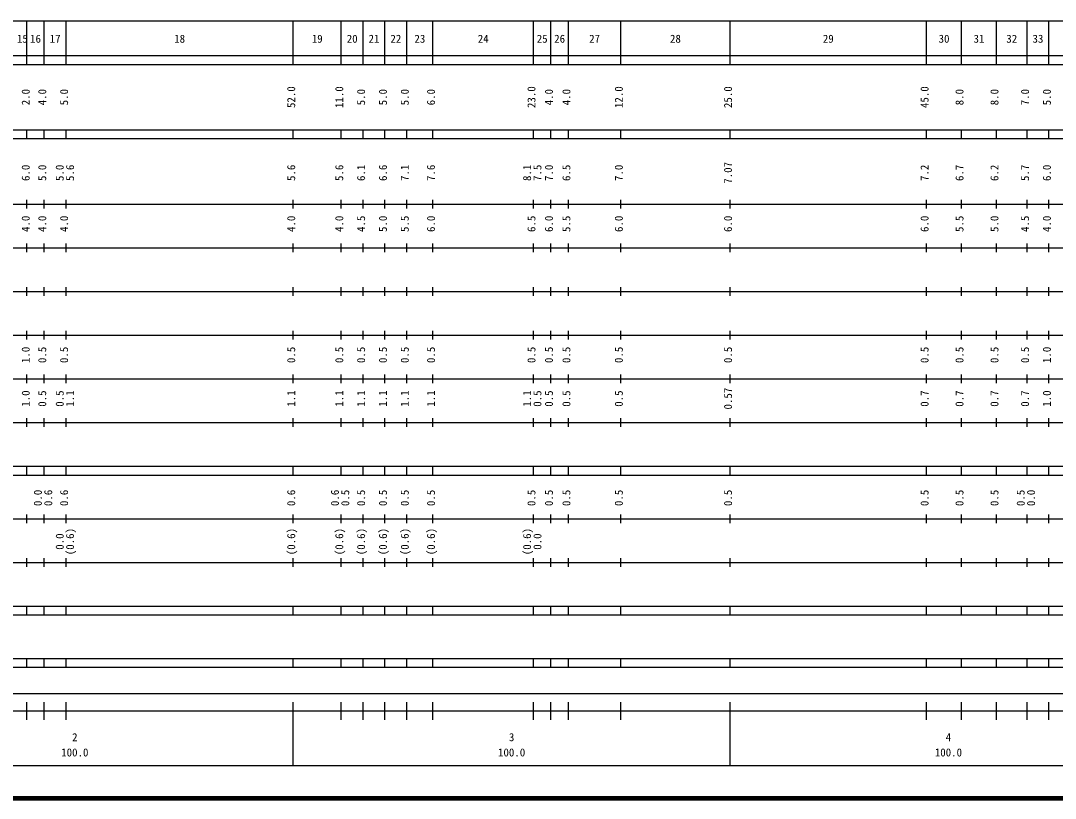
# Model space of a CAD drawing. Units: millimetres, scale not verified. Extents: x 40000 to 680000, y 20000 to 380000.
# Drawn here: x 205610 to 442472, y 20000 to 198000 of the extents above; entities that cross this region are included whole.
import ezdxf
from ezdxf.enums import TextEntityAlignment as Align

# ---------------------------------------------------------------- set-up
doc = ezdxf.new("R2010")
doc.units = ezdxf.units.MM
doc.header["$LTSCALE"] = 1000
doc.layers.add('M-TTL', color=2, linetype='Continuous', lineweight=140)
doc.layers.add('M-TTL-BAND', color=7, linetype='Continuous', lineweight=25)
doc.styles.add('ＭＳ ゴシック', font='')
doc.styles.get('ＭＳ ゴシック').set_extended_font_data('MS Gothic')

msp = doc.modelspace()

# ---------------------------------------------------------------- linework, layer by layer
at = {"layer": 'M-TTL'}
msp.add_line((40000, 20000), (680000, 20000), dxfattribs=at)
at = {"layer": 'M-TTL-BAND'}
for p, q in [((68000, 198000), (579000, 198000)), ((207000, 188000), (207000, 198000)), ((211000, 188000), (211000, 198000)), ((216000, 188000), (216000, 198000)), ((268000, 188000), (268000, 198000)), ((279000, 188000), (279000, 198000)), ((284000, 188000), (284000, 198000)), ((289000, 188000), (289000, 198000)), ((294000, 188000), (294000, 198000)), ((300000, 188000), (300000, 198000)), ((323000, 188000), (323000, 198000)), ((327000, 188000), (327000, 198000)), ((331000, 188000), (331000, 198000)), ((343000, 188000), (343000, 198000)), ((368000, 188000), (368000, 198000)), ((413000, 188000), (413000, 198000)), ((421000, 188000), (421000, 198000)), ((429000, 188000), (429000, 198000)), ((436000, 188000), (436000, 198000)), ((441000, 188000), (441000, 198000)), ((40000, 190000), (579000, 190000)), ((40000, 188000), (579000, 188000)), ((40000, 173000), (579000, 173000)), ((207000, 171000), (207000, 173000)), ((211000, 171000), (211000, 173000)), ((216000, 171000), (216000, 173000)), ((268000, 171000), (268000, 173000)), ((279000, 171000), (279000, 173000)), ((284000, 171000), (284000, 173000)), ((289000, 171000), (289000, 173000)), ((294000, 171000), (294000, 173000)), ((300000, 171000), (300000, 173000)), ((323000, 171000), (323000, 173000)), ((327000, 171000), (327000, 173000)), ((331000, 171000), (331000, 173000)), ((343000, 171000), (343000, 173000)), ((368000, 171000), (368000, 173000)), ((413000, 171000), (413000, 173000)), ((421000, 171000), (421000, 173000)), ((429000, 171000), (429000, 173000)), ((436000, 171000), (436000, 173000)), ((441000, 171000), (441000, 173000)), ((40000, 171000), (579000, 171000)), ((207000, 155000), (207000, 157000)), ((211000, 155000), (211000, 157000)), ((216000, 155000), (216000, 157000)), ((268000, 155000), (268000, 157000)), ((279000, 155000), (279000, 157000)), ((284000, 155000), (284000, 157000)), ((289000, 155000), (289000, 157000)), ((294000, 155000), (294000, 157000)), ((300000, 155000), (300000, 157000)), ((323000, 155000), (323000, 157000)), ((327000, 155000), (327000, 157000)), ((331000, 155000), (331000, 157000)), ((343000, 155000), (343000, 157000)), ((368000, 155000), (368000, 157000)), ((413000, 155000), (413000, 157000)), ((421000, 155000), (421000, 157000)), ((429000, 155000), (429000, 157000)), ((436000, 155000), (436000, 157000)), ((441000, 155000), (441000, 157000)), ((40000, 156000), (579000, 156000)), ((207000, 145000), (207000, 147000)), ((211000, 145000), (211000, 147000)), ((216000, 145000), (216000, 147000)), ((268000, 145000), (268000, 147000)), ((279000, 145000), (279000, 147000)), ((284000, 145000), (284000, 147000)), ((289000, 145000), (289000, 147000)), ((294000, 145000), (294000, 147000)), ((300000, 145000), (300000, 147000)), ((323000, 145000), (323000, 147000)), ((327000, 145000), (327000, 147000)), ((331000, 145000), (331000, 147000)), ((343000, 145000), (343000, 147000)), ((368000, 145000), (368000, 147000)), ((413000, 145000), (413000, 147000)), ((421000, 145000), (421000, 147000)), ((429000, 145000), (429000, 147000)), ((436000, 145000), (436000, 147000)), ((441000, 145000), (441000, 147000)), ((46000, 146000), (579000, 146000)), ((52000, 136000), (579000, 136000)), ((207000, 135000), (207000, 137000)), ((211000, 135000), (211000, 137000)), ((216000, 135000), (216000, 137000)), ((268000, 135000), (268000, 137000)), ((279000, 135000), (279000, 137000)), ((284000, 135000), (284000, 137000)), ((289000, 135000), (289000, 137000)), ((294000, 135000), (294000, 137000)), ((300000, 135000), (300000, 137000)), ((323000, 135000), (323000, 137000)), ((327000, 135000), (327000, 137000)), ((331000, 135000), (331000, 137000)), ((343000, 135000), (343000, 137000)), ((368000, 135000), (368000, 137000)), ((413000, 135000), (413000, 137000)), ((421000, 135000), (421000, 137000)), ((429000, 135000), (429000, 137000)), ((436000, 135000), (436000, 137000)), ((441000, 135000), (441000, 137000)), ((46000, 126000), (579000, 126000)), ((207000, 125000), (207000, 127000)), ((211000, 125000), (211000, 127000)), ((216000, 125000), (216000, 127000)), ((268000, 125000), (268000, 127000)), ((279000, 125000), (279000, 127000)), ((284000, 125000), (284000, 127000)), ((289000, 125000), (289000, 127000)), ((294000, 125000), (294000, 127000)), ((300000, 125000), (300000, 127000)), ((323000, 125000), (323000, 127000)), ((327000, 125000), (327000, 127000)), ((331000, 125000), (331000, 127000)), ((343000, 125000), (343000, 127000)), ((368000, 125000), (368000, 127000)), ((413000, 125000), (413000, 127000)), ((421000, 125000), (421000, 127000)), ((429000, 125000), (429000, 127000)), ((436000, 125000), (436000, 127000)), ((441000, 125000), (441000, 127000)), ((207000, 115000), (207000, 117000)), ((211000, 115000), (211000, 117000)), ((216000, 115000), (216000, 117000)), ((268000, 115000), (268000, 117000)), ((279000, 115000), (279000, 117000)), ((284000, 115000), (284000, 117000)), ((289000, 115000), (289000, 117000)), ((294000, 115000), (294000, 117000)), ((300000, 115000), (300000, 117000)), ((323000, 115000), (323000, 117000)), ((327000, 115000), (327000, 117000)), ((331000, 115000), (331000, 117000)), ((343000, 115000), (343000, 117000)), ((368000, 115000), (368000, 117000)), ((413000, 115000), (413000, 117000)), ((421000, 115000), (421000, 117000)), ((429000, 115000), (429000, 117000)), ((436000, 115000), (436000, 117000)), ((441000, 115000), (441000, 117000)), ((52000, 116000), (579000, 116000)), ((207000, 105000), (207000, 107000)), ((211000, 105000), (211000, 107000)), ((216000, 105000), (216000, 107000)), ((268000, 105000), (268000, 107000)), ((279000, 105000), (279000, 107000)), ((284000, 105000), (284000, 107000)), ((289000, 105000), (289000, 107000)), ((294000, 105000), (294000, 107000)), ((300000, 105000), (300000, 107000)), ((323000, 105000), (323000, 107000)), ((327000, 105000), (327000, 107000)), ((331000, 105000), (331000, 107000)), ((343000, 105000), (343000, 107000)), ((368000, 105000), (368000, 107000)), ((413000, 105000), (413000, 107000)), ((421000, 105000), (421000, 107000)), ((429000, 105000), (429000, 107000)), ((436000, 105000), (436000, 107000)), ((441000, 105000), (441000, 107000)), ((46000, 106000), (579000, 106000)), ((40000, 96000), (579000, 96000)), ((207000, 94000), (207000, 96000)), ((211000, 94000), (211000, 96000)), ((216000, 94000), (216000, 96000)), ((268000, 94000), (268000, 96000)), ((279000, 94000), (279000, 96000)), ((284000, 94000), (284000, 96000)), ((289000, 94000), (289000, 96000)), ((294000, 94000), (294000, 96000)), ((300000, 94000), (300000, 96000)), ((323000, 94000), (323000, 96000)), ((327000, 94000), (327000, 96000)), ((331000, 94000), (331000, 96000)), ((343000, 94000), (343000, 96000)), ((368000, 94000), (368000, 96000)), ((413000, 94000), (413000, 96000)), ((421000, 94000), (421000, 96000)), ((429000, 94000), (429000, 96000)), ((436000, 94000), (436000, 96000)), ((441000, 94000), (441000, 96000)), ((40000, 94000), (579000, 94000)), ((49000, 84000), (579000, 84000)), ((207000, 83000), (207000, 85000)), ((211000, 83000), (211000, 85000)), ((216000, 83000), (216000, 85000)), ((268000, 83000), (268000, 85000)), ((279000, 83000), (279000, 85000)), ((284000, 83000), (284000, 85000)), ((289000, 83000), (289000, 85000)), ((294000, 83000), (294000, 85000)), ((300000, 83000), (300000, 85000)), ((323000, 83000), (323000, 85000)), ((327000, 83000), (327000, 85000)), ((331000, 83000), (331000, 85000)), ((343000, 83000), (343000, 85000)), ((368000, 83000), (368000, 85000)), ((413000, 83000), (413000, 85000)), ((421000, 83000), (421000, 85000)), ((429000, 83000), (429000, 85000)), ((436000, 83000), (436000, 85000)), ((441000, 83000), (441000, 85000)), ((40000, 74000), (579000, 74000)), ((207000, 73000), (207000, 75000)), ((211000, 73000), (211000, 75000)), ((216000, 73000), (216000, 75000)), ((268000, 73000), (268000, 75000)), ((279000, 73000), (279000, 75000)), ((284000, 73000), (284000, 75000)), ((289000, 73000), (289000, 75000)), ((294000, 73000), (294000, 75000)), ((300000, 73000), (300000, 75000)), ((323000, 73000), (323000, 75000)), ((327000, 73000), (327000, 75000)), ((331000, 73000), (331000, 75000)), ((343000, 73000), (343000, 75000)), ((368000, 73000), (368000, 75000)), ((413000, 73000), (413000, 75000)), ((421000, 73000), (421000, 75000)), ((429000, 73000), (429000, 75000)), ((436000, 73000), (436000, 75000)), ((441000, 73000), (441000, 75000)), ((40000, 64000), (579000, 64000)), ((207000, 62000), (207000, 64000)), ((211000, 62000), (211000, 64000)), ((216000, 62000), (216000, 64000)), ((268000, 62000), (268000, 64000)), ((279000, 62000), (279000, 64000)), ((284000, 62000), (284000, 64000)), ((289000, 62000), (289000, 64000)), ((294000, 62000), (294000, 64000)), ((300000, 62000), (300000, 64000)), ((323000, 62000), (323000, 64000)), ((327000, 62000), (327000, 64000)), ((331000, 62000), (331000, 64000)), ((343000, 62000), (343000, 64000)), ((368000, 62000), (368000, 64000)), ((413000, 62000), (413000, 64000)), ((421000, 62000), (421000, 64000)), ((429000, 62000), (429000, 64000)), ((436000, 62000), (436000, 64000)), ((441000, 62000), (441000, 64000)), ((40000, 62000), (579000, 62000)), ((40000, 52000), (579000, 52000)), ((40000, 50000), (579000, 50000)), ((207000, 50000), (207000, 52000)), ((211000, 50000), (211000, 52000)), ((216000, 50000), (216000, 52000)), ((268000, 50000), (268000, 52000)), ((279000, 50000), (279000, 52000)), ((284000, 50000), (284000, 52000)), ((289000, 50000), (289000, 52000)), ((294000, 50000), (294000, 52000)), ((300000, 50000), (300000, 52000)), ((323000, 50000), (323000, 52000)), ((327000, 50000), (327000, 52000)), ((331000, 50000), (331000, 52000)), ((343000, 50000), (343000, 52000)), ((368000, 50000), (368000, 52000)), ((413000, 50000), (413000, 52000)), ((421000, 50000), (421000, 52000)), ((429000, 50000), (429000, 52000)), ((436000, 50000), (436000, 52000)), ((441000, 50000), (441000, 52000)), ((71000, 44000), (565000, 44000)), ((207000, 38000), (207000, 42000)), ((211000, 38000), (211000, 42000)), ((216000, 38000), (216000, 42000)), ((268000, 27500), (268000, 42000)), ((279000, 38000), (279000, 42000)), ((284000, 38000), (284000, 42000)), ((289000, 38000), (289000, 42000)), ((294000, 38000), (294000, 42000)), ((300000, 38000), (300000, 42000)), ((323000, 38000), (323000, 42000)), ((327000, 38000), (327000, 42000)), ((331000, 38000), (331000, 42000)), ((343000, 38000), (343000, 42000)), ((368000, 27500), (368000, 42000)), ((413000, 38000), (413000, 42000)), ((421000, 38000), (421000, 42000)), ((429000, 38000), (429000, 42000)), ((436000, 38000), (436000, 42000)), ((441000, 38000), (441000, 42000)), ((40000, 40000), (579000, 40000)), ((68000, 27500), (579000, 27500))]:
    msp.add_line(p, q, dxfattribs=at)

# ---------------------------------------------------------------- texts
at = {"layer": 'M-TTL-BAND', "style": 'ＭＳ ゴシック'}
for s, p in [('15', (206000, 192405)), ('16', (209000, 192405)), ('17', (213500, 192405)), ('18', (242000, 192405)), ('19', (273500, 192405)), ('20', (281500, 192405)), ('21', (286500, 192405)), ('22', (291500, 192405)), ('23', (297000, 192405)), ('24', (311500, 192405)), ('25', (325000, 192405)), ('26', (329000, 192405)), ('27', (337000, 192405)), ('28', (355500, 192405)), ('29', (390500, 192405)), ('30', (417000, 192405)), ('31', (425000, 192405)), ('32', (432500, 192405)), ('33', (438500, 192405)), ('2', (218000, 32523)), ('3', (318000, 32523)), ('4', (418000, 32523)), ('100.0', (218000, 29033)), ('100.0', (318000, 29033)), ('100.0', (418000, 29033))]:
    msp.add_text(s, height=1833, dxfattribs=at).set_placement(p, align=Align.BOTTOM_CENTER)
for s, p in [('52.0', (269000, 180500)), ('11.0', (280000, 180500)), ('23.0', (324000, 180500)), ('12.0', (344000, 180500)), ('25.0', (369000, 180500)), ('45.0', (414000, 180500)), ('2.0', (208213, 180500)), ('4.0', (212000, 180500)), ('5.0', (217000, 180500)), ('5.0', (285000, 180500)), ('5.0', (290000, 180500)), ('5.0', (295000, 180500)), ('6.0', (301000, 180500)), ('4.0', (328000, 180500)), ('4.0', (332000, 180500)), ('8.0', (422000, 180500)), ('8.0', (430000, 180500)), ('7.0', (437000, 180500)), ('5.0', (442000, 180500)), ('6.0', (208213, 163174)), ('5.0', (212000, 163174)), ('5.0', (216000, 163174)), ('5.6', (218370, 163174)), ('5.6', (269000, 163174)), ('5.6', (280000, 163174)), ('6.1', (285000, 163174)), ('6.6', (290000, 163174)), ('7.1', (295000, 163174)), ('7.6', (301000, 163174)), ('8.1', (323000, 163174)), ('7.5', (325370, 163174)), ('7.0', (328000, 163174)), ('6.5', (332000, 163174)), ('7.0', (344000, 163174)), ('7.07', (369000, 163174)), ('7.2', (414000, 163174)), ('6.7', (422000, 163174)), ('6.2', (430000, 163174)), ('5.7', (437000, 163174)), ('6.0', (442000, 163174)), ('4.0', (208213, 151500)), ('4.0', (212000, 151500)), ('4.0', (217000, 151500)), ('4.0', (269000, 151500)), ('4.0', (280000, 151500)), ('4.5', (285000, 151500)), ('5.0', (290000, 151500)), ('5.5', (295000, 151500)), ('6.0', (301000, 151500)), ('6.5', (324000, 151500)), ('6.0', (328000, 151500)), ('5.5', (332000, 151500)), ('6.0', (344000, 151500)), ('6.0', (369000, 151500)), ('6.0', (414000, 151500)), ('5.5', (422000, 151500)), ('5.0', (430000, 151500)), ('4.5', (437000, 151500)), ('4.0', (442000, 151500)), ('1.0', (208213, 121500)), ('0.5', (212000, 121500)), ('0.5', (217000, 121500)), ('0.5', (269000, 121500)), ('0.5', (280000, 121500)), ('0.5', (285000, 121500)), ('0.5', (290000, 121500)), ('0.5', (295000, 121500)), ('0.5', (301000, 121500)), ('0.5', (324000, 121500)), ('0.5', (328000, 121500)), ('0.5', (332000, 121500)), ('0.5', (344000, 121500)), ('0.5', (369000, 121500)), ('0.5', (414000, 121500)), ('0.5', (422000, 121500)), ('0.5', (430000, 121500)), ('0.5', (437000, 121500)), ('1.0', (442000, 121500)), ('0.57', (369000, 111500)), ('1.0', (208213, 111500)), ('0.5', (212000, 111500)), ('0.5', (216000, 111500)), ('1.1', (218370, 111500)), ('1.1', (269000, 111500)), ('1.1', (280000, 111500)), ('1.1', (285000, 111500)), ('1.1', (290000, 111500)), ('1.1', (295000, 111500)), ('1.1', (301000, 111500)), ('1.1', (323000, 111500)), ('0.5', (325370, 111500)), ('0.5', (328000, 111500)), ('0.5', (332000, 111500)), ('0.5', (344000, 111500)), ('0.7', (414000, 111500)), ('0.7', (422000, 111500)), ('0.7', (430000, 111500)), ('0.7', (437000, 111500)), ('1.0', (442000, 111500)), ('0.0', (211000, 88764)), ('0.6', (213370, 88764)), ('0.6', (217000, 88764)), ('0.6', (269000, 88764)), ('0.6', (279000, 88764)), ('0.5', (281370, 88764)), ('0.5', (285000, 88764)), ('0.5', (290000, 88764)), ('0.5', (295000, 88764)), ('0.5', (301000, 88764)), ('0.5', (324000, 88764)), ('0.5', (328000, 88764)), ('0.5', (332000, 88764)), ('0.5', (344000, 88764)), ('0.5', (369000, 88764)), ('0.5', (414000, 88764)), ('0.5', (422000, 88764)), ('0.5', (430000, 88764)), ('0.5', (436000, 88764)), ('0.0', (438370, 88764)), ('(0.6)', (218370, 78764)), ('(0.6)', (269000, 78764)), ('(0.6)', (280000, 78764)), ('(0.6)', (285000, 78764)), ('(0.6)', (290000, 78764)), ('(0.6)', (295000, 78764)), ('(0.6)', (301000, 78764)), ('(0.6)', (323000, 78764)), ('0.0', (216000, 78764)), ('0.0', (325370, 78764))]:
    msp.add_text(s, height=1833, rotation=90, dxfattribs=at).set_placement(p, align=Align.BOTTOM_CENTER)

doc.saveas('drawing.dxf')
